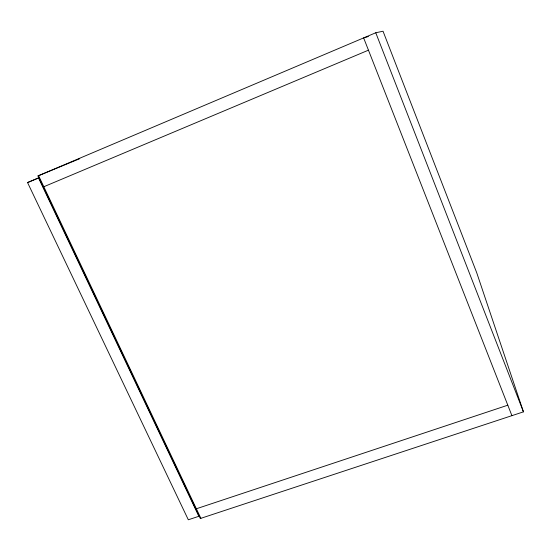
<?xml version="1.0" encoding="UTF-8"?>
<svg xmlns="http://www.w3.org/2000/svg" width="551" height="551" viewBox="0 0 551 551"><rect width="100%" height="100%" fill="white"/><g stroke="black" fill="none" stroke-linecap="round" stroke-linejoin="round"><path stroke-width="0.83" d="M37.991 175.921L375.761 32.764L383.028 31.221L476.684 272.635L523.45 411.852L200.323 518.505L37.991 175.921L79.75 158.688M27.55 182.567L38.494 177.932L198.856 516.287L188.318 519.779L27.55 182.567L38.611 177.932M43.233 186.989L368.454 50.175M195.798 508.959L507.808 405.192M368.392 36.504L363.639 37.909L511.913 415.654M38.57 175.679L200.881 518.326M375.761 32.764L523.45 411.852"/></g></svg>
